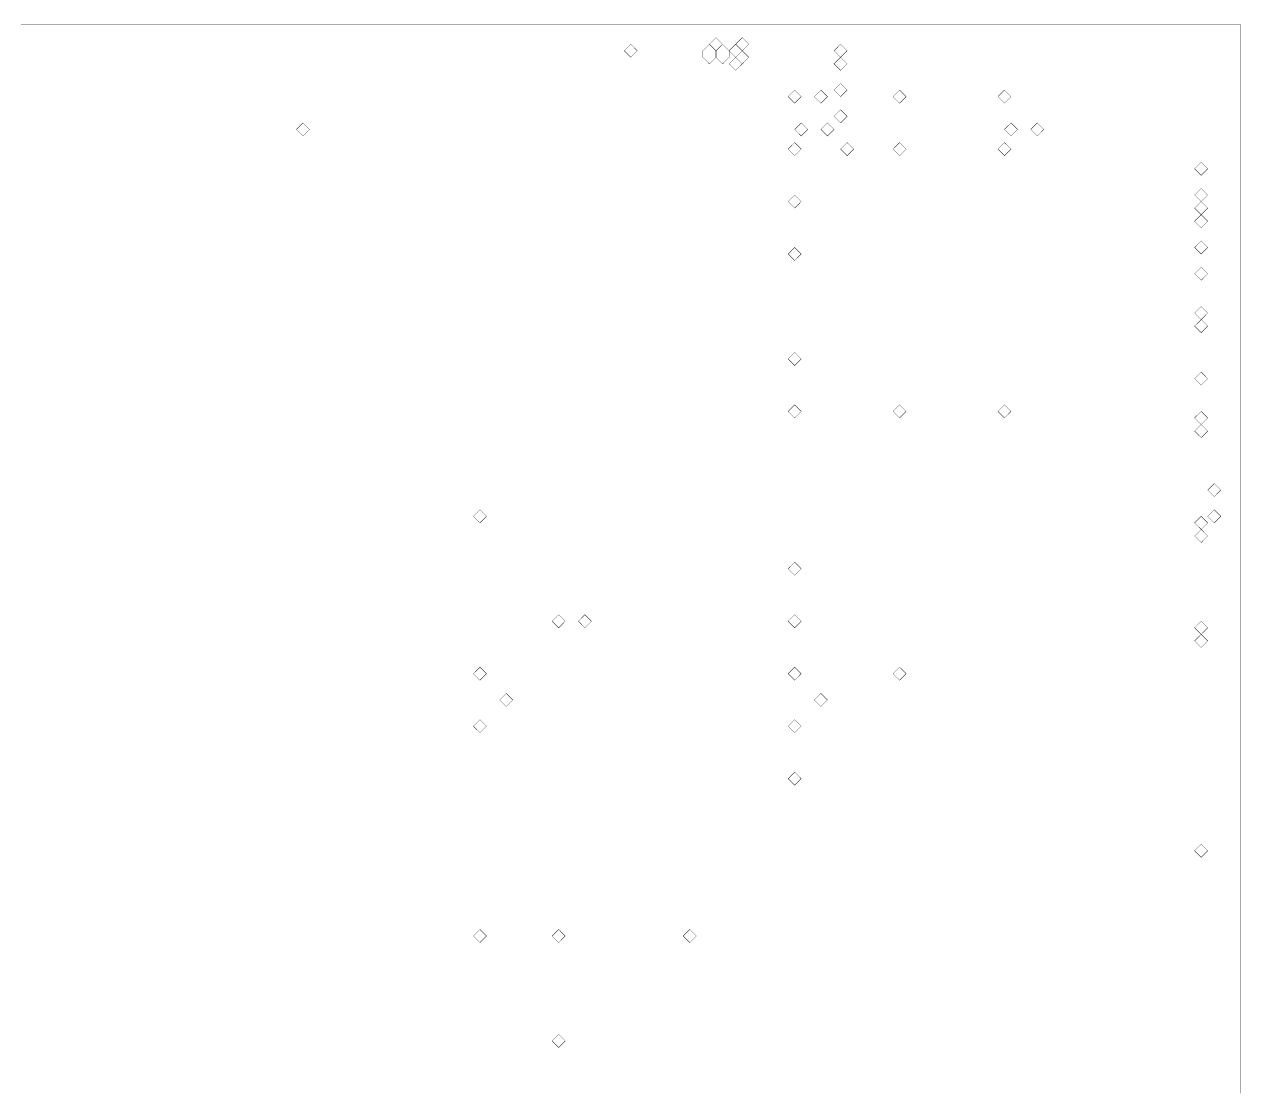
# Model space of a CAD drawing. Header units: metres. Extents: x 0 to 4939, y -4939 to 0.
# Drawn here: x 3146 to 4939, y -1573 to 0 of the extents above; entities that cross this region are included whole.
import ezdxf

# ---------------------------------------------------------------- set-up
doc = ezdxf.new("R2010")
doc.units = ezdxf.units.M
doc.layers.add('substrate', color=5, linetype='Continuous')

msp = doc.modelspace()

# ---------------------------------------------------------------- linework, layer by layer
at = {"layer": 'substrate', "const_width": 0.5}
msp.add_lwpolyline([(4938.3, -1575.2), (4938.3, -1565.6), (4938.3, -1555.9), (4938.3, -1546.2), (4938.3, -1536.6), (4938.3, -1526.9), (4938.3, -1517.3), (4938.3, -1507.6), (4938.3, -1497.9), (4938.3, -1488.3), (4938.3, -1478.6), (4938.3, -1468.9), (4938.3, -1459.3), (4938.3, -1449.6), (4938.3, -1439.9), (4938.3, -1430.3), (4938.3, -1420.6), (4938.3, -1411), (4938.3, -1401.3), (4938.3, -1391.6), (4938.3, -1382), (4938.3, -1372.3), (4938.3, -1362.6), (4938.3, -1353), (4938.3, -1343.3), (4938.3, -1333.6), (4938.3, -1324), (4938.3, -1314.3), (4938.3, -1304.6), (4938.3, -1295), (4938.3, -1285.3), (4938.3, -1275.7), (4938.3, -1266), (4938.3, -1256.3), (4938.3, -1246.7), (4938.3, -1237), (4938.3, -1227.3), (4938.3, -1217.7), (4938.3, -1208), (4938.3, -1198.3), (4938.3, -1188.7), (4938.3, -1179), (4938.3, -1169.4), (4938.3, -1159.7), (4938.3, -1150), (4938.3, -1140.4), (4938.3, -1130.7), (4938.3, -1121), (4938.3, -1111.4), (4938.3, -1101.7), (4938.3, -1092), (4938.3, -1082.4), (4938.3, -1072.7), (4938.3, -1063), (4938.3, -1053.4), (4938.3, -1043.7), (4938.3, -1034.1), (4938.3, -1024.4), (4938.3, -1014.7), (4938.3, -1005.1), (4938.3, -995.4), (4938.3, -985.7), (4938.3, -976.1), (4938.3, -966.4), (4938.3, -956.7), (4938.3, -947.1), (4938.3, -937.4), (4938.3, -927.8), (4938.3, -918.1), (4938.3, -908.4), (4938.3, -898.8), (4938.3, -889.1), (4938.3, -879.4), (4938.3, -869.8), (4938.3, -860.1), (4938.3, -850.4), (4938.3, -840.8), (4938.3, -831.1), (4938.3, -821.4), (4938.3, -811.8), (4938.3, -802.1), (4938.3, -792.5), (4938.3, -782.8), (4938.3, -773.1), (4938.3, -763.5), (4938.3, -753.8), (4938.3, -744.1), (4938.3, -734.5), (4938.3, -724.8), (4938.3, -715.1), (4938.3, -705.5), (4938.3, -695.8), (4938.3, -686.1), (4938.3, -676.5), (4938.3, -666.8), (4938.3, -657.2), (4938.3, -647.5), (4938.3, -637.8), (4938.3, -628.2), (4938.3, -618.5), (4938.3, -608.8), (4938.3, -599.2), (4938.3, -589.5), (4938.3, -579.8), (4938.3, -570.2), (4938.3, -560.5), (4938.3, -550.9), (4938.3, -541.2), (4938.3, -531.5), (4938.3, -521.9), (4938.3, -512.2), (4938.3, -502.5), (4938.3, -492.9), (4938.3, -483.2), (4938.3, -473.5), (4938.3, -463.9), (4938.3, -454.2), (4938.3, -444.5), (4938.3, -434.9), (4938.3, -425.2), (4938.3, -415.6), (4938.3, -405.9), (4938.3, -396.2), (4938.3, -386.6), (4938.3, -376.9), (4938.3, -367.2), (4938.3, -357.6), (4938.3, -347.9), (4938.3, -338.2), (4938.3, -328.6), (4938.3, -318.9), (4938.3, -309.2), (4938.3, -299.6), (4938.3, -289.9), (4938.3, -280.3), (4938.3, -270.6), (4938.3, -260.9), (4938.3, -251.3), (4938.3, -241.6), (4938.3, -231.9), (4938.3, -222.3), (4938.3, -212.6), (4938.3, -202.9), (4938.3, -193.3), (4938.3, -183.6), (4938.3, -174), (4938.3, -164.3), (4938.3, -154.6), (4938.3, -145), (4938.3, -135.3), (4938.3, -125.6), (4938.3, -116), (4938.3, -106.3), (4938.3, -96.6), (4938.3, -87), (4938.3, -77.3), (4938.3, -67.6), (4938.3, -58), (4938.3, -48.3), (4938.3, -38.7), (4938.3, -29), (4938.3, -19.3), (4938.3, -9.7), (4938.3, 0), (4928.7, 0), (4919, 0), (4909.3, 0), (4899.7, 0), (4890, 0), (4880.4, 0), (4870.7, 0), (4861, 0), (4851.4, 0), (4841.7, 0), (4832, 0), (4822.4, 0), (4812.7, 0), (4803, 0), (4793.4, 0), (4783.7, 0), (4774, 0), (4764.4, 0), (4754.7, 0), (4745.1, 0), (4735.4, 0), (4725.7, 0), (4716.1, 0), (4706.4, 0), (4696.7, 0), (4687.1, 0), (4677.4, 0), (4667.7, 0), (4658.1, 0), (4648.4, 0), (4638.8, 0), (4629.1, 0), (4619.4, 0), (4609.8, 0), (4600.1, 0), (4590.4, 0), (4580.8, 0), (4571.1, 0), (4561.4, 0), (4551.8, 0), (4542.1, 0), (4532.4, 0), (4522.8, 0), (4513.1, 0), (4503.5, 0), (4493.8, 0), (4484.1, 0), (4474.5, 0), (4464.8, 0), (4455.1, 0), (4445.5, 0), (4435.8, 0), (4426.1, 0), (4416.5, 0), (4406.8, 0), (4397.1, 0), (4387.5, 0), (4377.8, 0), (4368.2, 0), (4358.5, 0), (4348.8, 0), (4339.2, 0), (4329.5, 0), (4319.8, 0), (4310.2, 0), (4300.5, 0), (4290.8, 0), (4281.2, 0), (4271.5, 0), (4261.9, 0), (4252.2, 0), (4242.5, 0), (4232.9, 0), (4223.2, 0), (4213.5, 0), (4203.9, 0), (4194.2, 0), (4184.5, 0), (4174.9, 0), (4165.2, 0), (4155.5, 0), (4145.9, 0), (4136.2, 0), (4126.6, 0), (4116.9, 0), (4107.2, 0), (4097.6, 0), (4087.9, 0), (4078.2, 0), (4068.6, 0), (4058.9, 0), (4049.2, 0), (4039.6, 0), (4029.9, 0), (4020.2, 0), (4010.6, 0), (4000.9, 0), (3991.3, 0), (3981.6, 0), (3971.9, 0), (3962.3, 0), (3952.6, 0), (3942.9, 0), (3933.3, 0), (3923.6, 0), (3913.9, 0), (3904.3, 0), (3894.6, 0), (3885, 0), (3875.3, 0), (3865.6, 0), (3856, 0), (3846.3, 0), (3836.6, 0), (3827, 0), (3817.3, 0), (3807.6, 0), (3798, 0), (3788.3, 0), (3778.6, 0), (3769, 0), (3759.3, 0), (3749.7, 0), (3740, 0), (3730.3, 0), (3720.7, 0), (3711, 0), (3701.3, 0), (3691.7, 0), (3682, 0), (3672.3, 0), (3662.7, 0), (3653, 0), (3643.4, 0), (3633.7, 0), (3624, 0), (3614.4, 0), (3604.7, 0), (3595, 0), (3585.4, 0), (3575.7, 0), (3566, 0), (3556.4, 0), (3546.7, 0), (3537, 0), (3527.4, 0), (3517.7, 0), (3508.1, 0), (3498.4, 0), (3488.7, 0), (3479.1, 0), (3469.4, 0), (3459.7, 0), (3450.1, 0), (3440.4, 0), (3430.7, 0), (3421.1, 0), (3411.4, 0), (3401.8, 0), (3392.1, 0), (3382.4, 0), (3372.8, 0), (3363.1, 0), (3353.4, 0), (3343.8, 0), (3334.1, 0), (3324.4, 0), (3314.8, 0), (3305.1, 0), (3295.4, 0), (3285.8, 0), (3276.1, 0), (3266.5, 0), (3256.8, 0), (3247.1, 0), (3237.5, 0), (3227.8, 0), (3218.1, 0), (3208.5, 0), (3198.8, 0), (3189.1, 0), (3179.5, 0), (3169.8, 0), (3160.1, 0), (3150.5, 0), (3140.8, 0)], dxfattribs=at)
for points in [[(4029.9, -38.7), (4039.6, -29), (4049.2, -38.7), (4039.6, -48.3)], [(4145.9, -38.7), (4155.5, -29), (4165.2, -38.7), (4165.2, -48.3), (4155.5, -58), (4145.9, -48.3)], [(4155.5, -29), (4165.2, -19.3), (4174.9, -29), (4165.2, -38.7)], [(4165.2, -38.7), (4174.9, -29), (4184.5, -38.7), (4184.5, -48.3), (4174.9, -58), (4165.2, -48.3)], [(4184.5, -38.7), (4194.2, -29), (4203.9, -38.7), (4194.2, -48.3)], [(4194.2, -29), (4203.9, -19.3), (4213.5, -29), (4203.9, -38.7)], [(4339.2, -38.7), (4348.8, -29), (4358.5, -38.7), (4348.8, -48.3)], [(4184.5, -58), (4194.2, -48.3), (4203.9, -58), (4194.2, -67.6)], [(4194.2, -48.3), (4203.9, -38.7), (4213.5, -48.3), (4203.9, -58)], [(4339.2, -58), (4348.8, -48.3), (4358.5, -58), (4348.8, -67.6)], [(4339.2, -96.6), (4348.8, -87), (4358.5, -96.6), (4348.8, -106.3)], [(4271.5, -106.3), (4281.2, -96.6), (4290.8, -106.3), (4281.2, -116)], [(4310.2, -106.3), (4319.8, -96.6), (4329.5, -106.3), (4319.8, -116)], [(4426.1, -106.3), (4435.8, -96.6), (4445.5, -106.3), (4435.8, -116)], [(4580.8, -106.3), (4590.4, -96.6), (4600.1, -106.3), (4590.4, -116)], [(4339.2, -135.3), (4348.8, -125.6), (4358.5, -135.3), (4348.8, -145)], [(3546.7, -154.6), (3556.4, -145), (3566, -154.6), (3556.4, -164.3)], [(4281.2, -154.6), (4290.8, -145), (4300.5, -154.6), (4290.8, -164.3)], [(4319.8, -154.6), (4329.5, -145), (4339.2, -154.6), (4329.5, -164.3)], [(4590.4, -154.6), (4600.1, -145), (4609.8, -154.6), (4600.1, -164.3)], [(4629.1, -154.6), (4638.8, -145), (4648.4, -154.6), (4638.8, -164.3)], [(4271.5, -183.6), (4281.2, -174), (4290.8, -183.6), (4281.2, -193.3)], [(4348.8, -183.6), (4358.5, -174), (4368.2, -183.6), (4358.5, -193.3)], [(4426.1, -183.6), (4435.8, -174), (4445.5, -183.6), (4435.8, -193.3)], [(4580.8, -183.6), (4590.4, -174), (4600.1, -183.6), (4590.4, -193.3)], [(4870.7, -212.6), (4880.4, -202.9), (4890, -212.6), (4880.4, -222.3)], [(4271.5, -260.9), (4281.2, -251.3), (4290.8, -260.9), (4281.2, -270.6)], [(4870.7, -251.3), (4880.4, -241.6), (4890, -251.3), (4880.4, -260.9)], [(4870.7, -270.6), (4880.4, -260.9), (4890, -270.6), (4880.4, -280.3)], [(4870.7, -289.9), (4880.4, -280.3), (4890, -289.9), (4880.4, -299.6)], [(4870.7, -328.6), (4880.4, -318.9), (4890, -328.6), (4880.4, -338.2)], [(4271.5, -338.2), (4281.2, -328.6), (4290.8, -338.2), (4281.2, -347.9)], [(4870.7, -367.2), (4880.4, -357.6), (4890, -367.2), (4880.4, -376.9)], [(4870.7, -425.2), (4880.4, -415.6), (4890, -425.2), (4880.4, -434.9)], [(4870.7, -444.5), (4880.4, -434.9), (4890, -444.5), (4880.4, -454.2)], [(4271.5, -492.9), (4281.2, -483.2), (4290.8, -492.9), (4281.2, -502.5)], [(4870.7, -521.9), (4880.4, -512.2), (4890, -521.9), (4880.4, -531.5)], [(4271.5, -570.2), (4281.2, -560.5), (4290.8, -570.2), (4281.2, -579.8)], [(4426.1, -570.2), (4435.8, -560.5), (4445.5, -570.2), (4435.8, -579.8)], [(4580.8, -570.2), (4590.4, -560.5), (4600.1, -570.2), (4590.4, -579.8)], [(4870.7, -579.8), (4880.4, -570.2), (4890, -579.8), (4880.4, -589.5)], [(4870.7, -599.2), (4880.4, -589.5), (4890, -599.2), (4880.4, -608.8)], [(4890, -686.1), (4899.7, -676.5), (4909.3, -686.1), (4899.7, -695.8)], [(3807.6, -724.8), (3817.3, -715.1), (3827, -724.8), (3817.3, -734.5)], [(4890, -724.8), (4899.7, -715.1), (4909.3, -724.8), (4899.7, -734.5)], [(4870.7, -734.5), (4880.4, -724.8), (4890, -734.5), (4880.4, -744.1)], [(4870.7, -753.8), (4880.4, -744.1), (4890, -753.8), (4880.4, -763.5)], [(4271.5, -802.1), (4281.2, -792.5), (4290.8, -802.1), (4281.2, -811.8)], [(3923.6, -879.4), (3933.3, -869.8), (3942.9, -879.4), (3933.3, -889.1)], [(3962.3, -879.4), (3971.9, -869.8), (3981.6, -879.4), (3971.9, -889.1)], [(4271.5, -879.4), (4281.2, -869.8), (4290.8, -879.4), (4281.2, -889.1)], [(4870.7, -889.1), (4880.4, -879.4), (4890, -889.1), (4880.4, -898.8)], [(4870.7, -908.4), (4880.4, -898.8), (4890, -908.4), (4880.4, -918.1)], [(3807.6, -956.7), (3817.3, -947.1), (3827, -956.7), (3817.3, -966.4)], [(4271.5, -956.7), (4281.2, -947.1), (4290.8, -956.7), (4281.2, -966.4)], [(4426.1, -956.7), (4435.8, -947.1), (4445.5, -956.7), (4435.8, -966.4)], [(3846.3, -995.4), (3856, -985.7), (3865.6, -995.4), (3856, -1005.1)], [(4310.2, -995.4), (4319.8, -985.7), (4329.5, -995.4), (4319.8, -1005.1)], [(3807.6, -1034.1), (3817.3, -1024.4), (3827, -1034.1), (3817.3, -1043.7)], [(4271.5, -1034.1), (4281.2, -1024.4), (4290.8, -1034.1), (4281.2, -1043.7)], [(4271.5, -1111.4), (4281.2, -1101.7), (4290.8, -1111.4), (4281.2, -1121)], [(4870.7, -1217.7), (4880.4, -1208), (4890, -1217.7), (4880.4, -1227.3)], [(3807.6, -1343.3), (3817.3, -1333.6), (3827, -1343.3), (3817.3, -1353)], [(3923.6, -1343.3), (3933.3, -1333.6), (3942.9, -1343.3), (3933.3, -1353)], [(4116.9, -1343.3), (4126.6, -1333.6), (4136.2, -1343.3), (4126.6, -1353)], [(3923.6, -1497.9), (3933.3, -1488.3), (3942.9, -1497.9), (3933.3, -1507.6)]]:
    msp.add_lwpolyline(points, close=True, dxfattribs=at)

doc.saveas('drawing.dxf')
